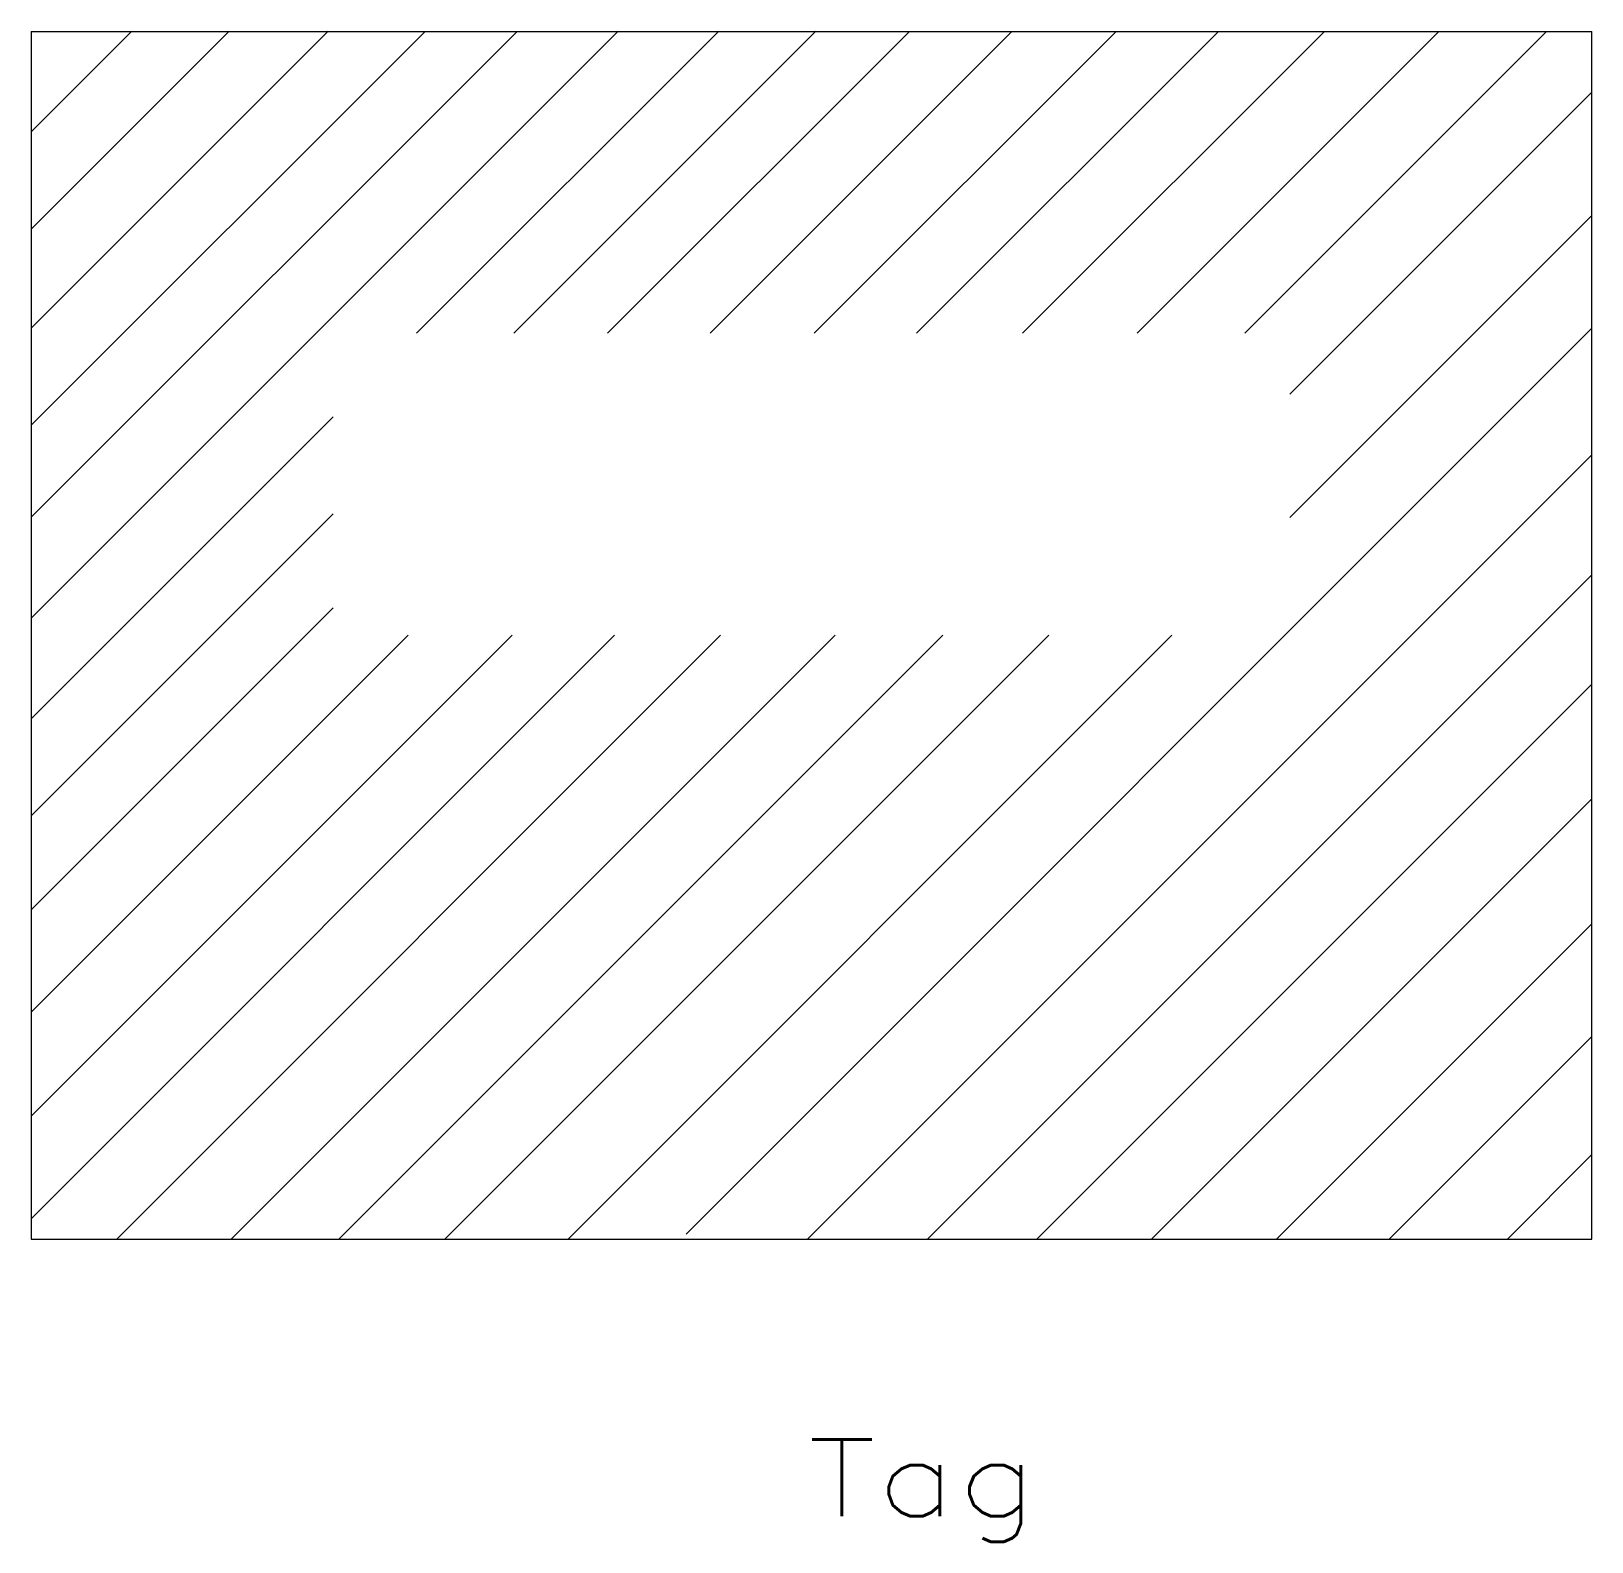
# Model space of a CAD drawing. Header units: inches. Extents: x -12.8 to 13, y -14.9 to 10.1.
import ezdxf
from ezdxf.enums import TextEntityAlignment as Align

# ---------------------------------------------------------------- set-up
doc = ezdxf.new("R2010")
doc.units = ezdxf.units.IN
doc.header["$MEASUREMENT"] = 0
doc.layers.get('0').update_dxf_attribs({"lineweight": 0})
doc.styles.add('_TCW_TXTSTY_1', font='TXT.SHX')

msp = doc.modelspace()

# ---------------------------------------------------------------- linework, layer by layer
at = {"linetype": 'Continuous'}
for p, q in [((-3.117, 10.072), (-12.835, 0.354)), ((-7.919, 10.072), (-12.835, 5.156)), ((-9.557, 10.072), (-12.835, 6.794)), ((-11.167, 10.072), (-12.835, 8.404)), ((-12.835, 10.069), (-12.835, -9.931)), ((-12.835, 10.069), (13.009, 10.069)), ((-4.788, 10.069), (-12.835, 2.022)), ((-6.312, 10.069), (-12.835, 3.546)), ((-1.45, 10.072), (-6.453, 5.069)), ((0.16, 10.072), (-4.843, 5.069)), ((1.71, 10.069), (-3.29, 5.069)), ((3.406, 10.069), (-1.594, 5.069)), ((5.131, 10.069), (0.131, 5.069)), ((6.827, 10.069), (1.827, 5.069)), ((8.581, 10.069), (3.581, 5.069)), ((10.478, 10.069), (5.478, 5.069)), ((12.261, 10.069), (7.261, 5.069)), ((13.009, -9.931), (13.009, 10.069)), ((13.009, 9.063), (8.009, 4.063)), ((13.009, 7.021), (8.009, 2.021)), ((13.009, 5.153), (-1.991, -9.847)), ((-7.835, 3.687), (-12.835, -1.313)), ((13.009, 3.054), (0.023, -9.931)), ((-7.835, 2.077), (-12.835, -2.923)), ((13.009, 1.07), (2.007, -9.931)), ((-7.835, 0.524), (-12.835, -4.476)), ((-3.173, 0.069), (-12.835, -9.593)), ((-4.869, 0.069), (-12.835, -7.897)), ((-6.594, 0.069), (-12.835, -6.172)), ((-1.419, 0.069), (-11.419, -9.931)), ((0.478, 0.069), (-9.522, -9.931)), ((2.261, 0.069), (-7.739, -9.931)), ((4.015, 0.069), (-5.985, -9.931)), ((6.056, 0.069), (-3.944, -9.931)), ((13.009, -0.741), (3.818, -9.931)), ((13.009, -2.639), (5.716, -9.931)), ((13.009, -4.709), (7.786, -9.931)), ((13.009, -6.577), (9.655, -9.931)), ((13.009, -8.532), (11.61, -9.931)), ((-12.835, -9.931), (13.009, -9.931))]:
    msp.add_line(p, q, dxfattribs=at)

# ---------------------------------------------------------------- texts
at = {"color": 7, "linetype": 'Continuous', "style": '_TCW_TXTSTY_1', "width": 1.166667}
msp.add_text('Tag', height=1.27, dxfattribs=at).set_placement((0.025, -14.52), (3.835, -14.52), align=Align.FIT)

doc.saveas('drawing.dxf')
